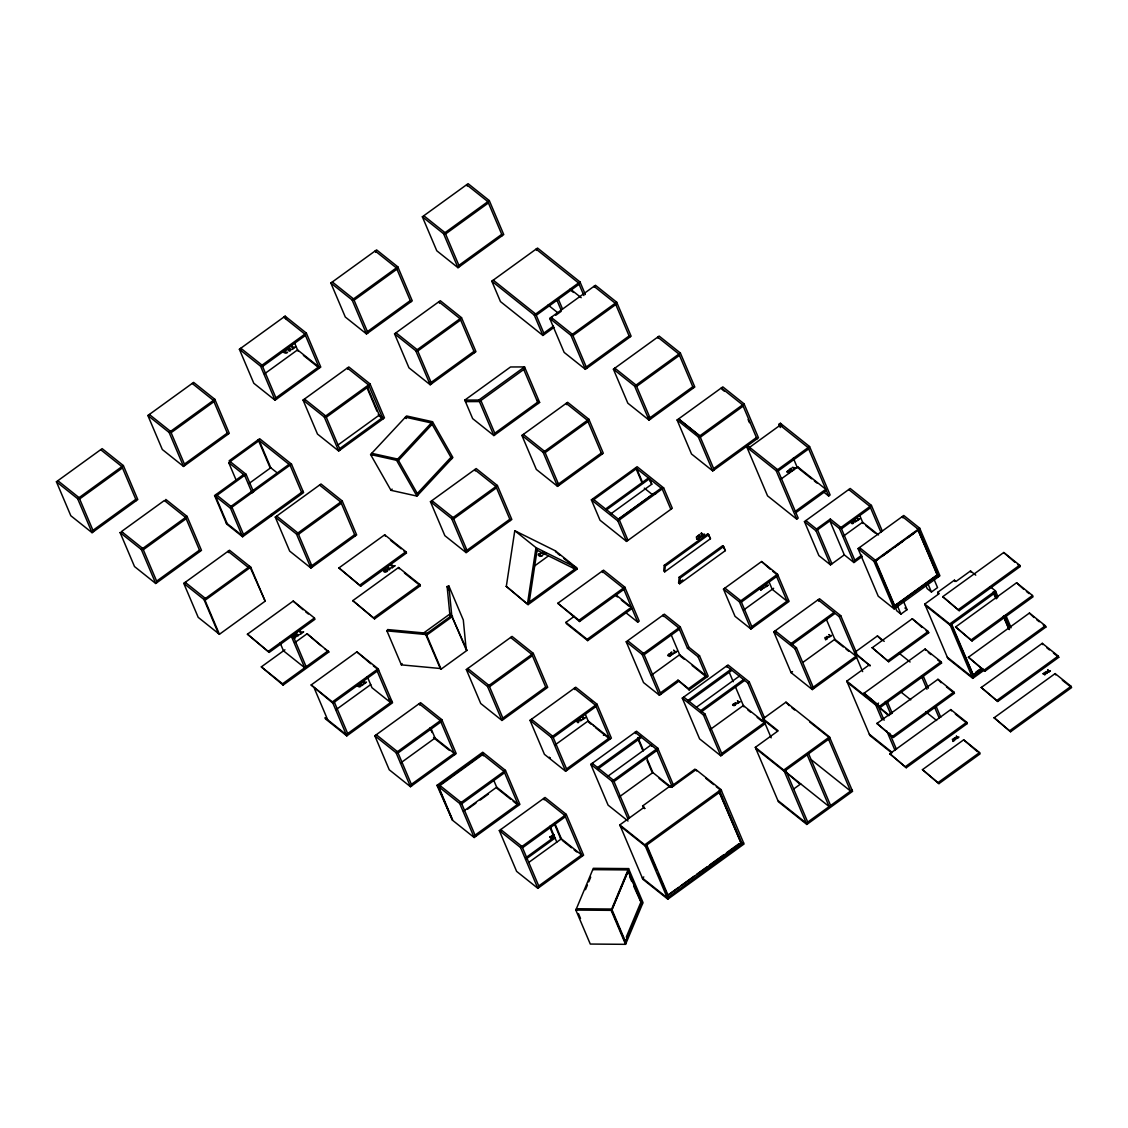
<?xml version="1.0" encoding="UTF-8"?>
<svg xmlns="http://www.w3.org/2000/svg" width="1128" height="1128" viewBox="0 0 1128 1128"><rect width="100%" height="100%" fill="white"/><g stroke="black" fill="none" stroke-linecap="round" stroke-linejoin="round"><path stroke-width="1.5" d="M553.834 834.833C555.145 838.88 550.055 834.833 552.48 835.51L553.636 834.678M664.265 565.297L663.715 571.036L664.716 571.84L710.457 538.719L708.736 534.644L707.721 533.84L664.265 565.297L665.28 566.101L664.716 571.84M678.619 582.936L679.183 577.198L722.639 545.726L723.64 546.53L725.375 550.619L679.634 583.74L678.619 582.936L682.778 579.919M679.634 583.74L680.184 578.001L723.64 546.53M538.437 554.736L538.437 555.188A1.607 1.043 -23 0 0 538.987 555.695C539.974 557.937 544.655 554.003 541.708 555.766C540.382 555.357 538.465 554.468 541.116 553.369A1.579 1.029 -23 0 0 540.326 553.312L538.888 554.031M506.317 586.391L514.777 530.71L555.413 550.859L576.634 567.793L577.183 569.076L528.101 604.622L506.317 586.391L528.101 604.622M529.215 602.126L537.097 550.238L535.997 547.644L514.777 530.71M543.95 552.311L543.936 553.552L545.064 553.284M165.393 501.297L165.83 499.436L187.051 516.37L201.489 550.365L155.734 583.486L134.514 566.552L120.09 532.557L122.543 532.317M594.273 286.526L595.457 285.271L616.692 302.205L631.116 336.2L585.376 369.321L564.141 352.387L549.717 318.392L551.423 317.546M855.362 561.49L840.924 527.495L830.321 519.035L829.87 520.882L844.308 554.877L853.91 562.534L862.271 556.485M543.174 552.001L542.906 553.792L543.823 554.384A1.466 0.945 -23 0 0 544.697 554.201L545.924 553.228M575.844 910.07L593.314 868.32L628.592 868.602L643.03 902.597L625.561 944.333L590.282 944.051L575.844 910.07L611.136 910.352L625.561 944.333M585.46 889.71L587.42 885.015M588.731 881.885L590.691 877.189M611.136 910.352L628.592 868.602M626.294 937.03L640.69 902.626M641.155 902.611L633.696 886.143M440.089 668.354L441.104 669.158L467.02 650.377L451.581 615.592L425.665 634.359L440.287 668.495L401.371 664.871L386.932 630.876L387.665 629.565L427.188 633.245M401.371 664.871L402.09 663.56M370.59 454.528L406.545 415.964L432.503 421.717L452.878 457.503L416.937 496.08L390.965 490.313L370.59 454.528L396.562 460.294L416.937 496.08M396.562 460.294L432.503 421.717M432.137 424.297L398.466 460.421L397.239 460.154M390.965 490.313L392.107 489.101M417.304 493.5L450.96 457.362M56.4 481.755L102.14 448.634L123.375 465.568L137.799 499.563L92.059 532.684L70.824 515.75L56.4 481.755L77.635 498.689L92.059 532.684M147.881 415.513L193.635 382.392L214.856 399.326L229.28 433.321L183.54 466.442L162.319 449.508L147.881 415.513L169.115 432.447L183.54 466.442M239.376 349.271L285.116 316.15L306.351 333.084L320.775 367.079L275.035 400.2L253.8 383.266L239.376 349.271L260.596 366.205L275.035 400.2M330.856 283.029L376.597 249.908L397.831 266.842L412.256 300.838L366.515 333.958L345.295 317.024L330.856 283.029L352.091 299.963L366.515 333.958M422.351 216.787L468.092 183.667L489.312 200.601L503.751 234.582L457.996 267.703L436.776 250.768L422.351 216.787L443.572 233.722L457.996 267.703M77.635 498.689L123.375 465.568M169.115 432.447L214.856 399.326M260.596 366.205L306.351 333.084M352.091 299.963L397.831 266.842M443.572 233.722L489.312 200.601M79.623 498.943L122.473 467.909M171.118 432.687L213.953 401.667M262.598 366.445L305.448 335.425M354.079 300.203L396.929 269.183M488.424 202.941L445.574 233.961L444.559 233.158M264.375 373.918L297.552 349.892L318.773 366.84L275.937 397.86M92.961 530.343L135.797 499.323M184.442 464.101L227.292 433.081M367.418 331.618L410.268 300.584M458.899 265.362L501.748 234.342M303.051 400.073L348.806 366.952L370.026 383.887L384.451 417.882L338.71 451.003L317.49 434.069L303.051 400.073L324.286 417.007L338.71 451.003M394.546 333.832L440.287 300.711L461.521 317.645L475.945 351.64L430.205 384.761L408.971 367.827L394.546 333.832L415.767 350.766L430.205 384.761M236.189 480.232L228.716 462.635L259.214 440.554L270.748 467.753L248.625 483.771M554.045 327.388L542.92 335.453L500.465 301.585L491.808 281.182L537.548 248.061L580.004 281.929L585.333 294.478M253.56 491.893L246.087 474.296L229.153 460.788L259.651 438.707L291.489 464.101L303.587 492.584L242.59 536.759L226.672 524.055L214.588 495.573L243.634 474.536M120.09 532.557L141.31 549.491L187.051 516.37M324.286 417.007L370.026 383.887M415.767 350.766L461.521 317.645M246.087 474.296L215.589 496.376L227.137 523.561M186.162 518.711L143.312 549.745L142.297 548.941M326.288 417.247L369.124 386.227M460.619 319.985L417.769 351.005L416.754 350.202M230.944 506.416L289.036 464.355M214.588 495.573L230.507 508.263L291.489 464.101M337.808 445.123L379.276 415.09L367.277 386.834M156.637 581.146L199.487 550.126M339.613 448.662L382.462 417.642L378.275 414.286M473.943 351.386L431.107 382.42L430.092 381.616M491.808 281.182L534.263 315.05L580.004 281.929M536.251 315.29L579.101 284.27M303.037 491.3L242.041 535.462L226.122 522.757M183.765 583.373L229.506 550.238L250.74 567.173L265.165 601.168L219.424 634.288L198.204 617.354L183.765 583.373L205 600.308L219.424 634.288M275.26 517.117L321.001 483.997L342.221 500.931L356.659 534.926L310.919 568.047L289.684 551.113L275.26 517.117L296.481 534.052L310.919 568.047M551.973 318.843L551.169 317.335L594.005 286.315L615.239 303.249L629.664 337.244M555.709 315.29L561.236 311.286M543.809 333.112L553.495 326.105M464.792 400.102L510.533 366.981L524.548 366.924L539.635 402.442L493.881 435.563L472.66 418.629L464.792 400.102L478.808 400.045L524.548 366.924M205 600.308L250.74 567.173M296.481 534.052L342.221 500.931M525.197 368.447L479.456 401.568L465.441 401.624M549.717 318.392L570.937 335.326L616.692 302.205M298.483 534.305L341.333 503.271M572.939 335.566L615.789 304.546M354.657 534.686L311.807 565.706L310.806 564.902M494.783 433.222L537.633 402.202M586.278 366.981L629.114 335.947M247.455 634.176L293.195 601.055L314.43 617.989L314.98 619.272L269.225 652.393L247.455 634.176L269.225 652.393M338.936 567.92L384.69 534.799L405.911 551.733L406.461 553.03L360.72 586.151L338.936 567.92L360.72 586.151M430.431 501.678L476.171 468.557L497.392 485.491L511.83 519.486L466.09 552.607L444.855 535.673L430.431 501.678L451.651 518.612L466.09 552.607M521.911 435.436L567.652 402.315L588.886 419.249L603.311 453.244L557.57 486.365L536.336 469.431L521.911 435.436L543.146 452.37L557.57 486.365M613.406 369.194L659.147 336.073L680.367 353.008L694.806 387.003L649.051 420.124L627.831 403.189L613.406 369.194L634.627 386.129L649.051 420.124M268.675 651.11L314.43 617.989M360.17 584.854L405.911 551.733M451.651 518.612L497.392 485.491M543.146 452.37L588.886 419.249M634.627 386.129L680.367 353.008M496.503 487.832L453.653 518.866L452.638 518.048M587.984 421.59L545.134 452.61L544.133 451.806M679.465 355.348L636.629 386.368L635.614 385.564M294.605 642.777L307.084 633.753L328.854 651.97L283.114 685.091L261.329 666.874L284.905 649.813M352.824 600.632L398.565 567.511L419.785 584.445L420.335 585.728L374.595 618.849L352.824 600.632L374.595 618.849M261.329 666.874L282.564 683.808L328.304 650.687M374.045 617.566L419.785 584.445M509.828 519.247L466.978 550.267L465.977 549.463M601.323 453.005L558.473 484.025L557.458 483.221M692.803 386.749L649.954 417.783L648.952 416.979M373.354 665.844L378.656 670.074L332.915 703.195L311.145 684.978L356.885 651.857L378.106 668.791L392.544 702.772L346.789 735.893L325.569 718.959L325.019 717.676L346.254 734.61L391.994 701.489L389.343 699.374M677.082 419.997L722.822 386.876L744.057 403.81L758.481 437.805L712.741 470.926L691.506 453.992L677.082 419.997L698.317 436.931L712.741 470.926M591.368 499.845L637.109 466.71L663.645 487.888L672.302 508.277L626.562 541.398L600.025 520.234L591.368 499.845L617.904 521.009L626.562 541.398M593.821 499.591L636.671 468.571L642.664 482.685M422.662 633.71L450.622 613.477M311.145 684.978L332.365 701.912L378.106 668.791M698.317 436.931L744.057 403.81M425.665 634.359L426.666 635.163L452.596 616.396M700.361 437.185L743.112 406.179M605.609 508.996L648.459 477.962L651.772 484.208L610.304 514.241M606.61 509.8L649.46 478.78L651.772 484.208M336.102 709.639L370.759 684.555M534.376 566.087L548.391 555.935M618.341 519.148L661.191 488.128M618.863 518.951L654.804 492.922L655.805 493.726M617.904 521.009L663.645 487.888M713.686 468.557L756.437 437.551M747.004 447.449L748.456 446.392L777.643 469.685L798.187 518.09L796.735 519.134L767.548 495.855L747.004 447.449L776.191 470.728L796.735 519.134M780.308 427.54L778.94 424.311L780.393 423.268L809.58 446.547L830.123 494.952L828.685 496.01L823.37 491.766M780.111 425.242L749.612 447.322L750.162 448.62M374.82 735.78L420.561 702.659L441.795 719.593L456.22 753.589L410.479 786.71L389.245 769.775L374.82 735.78L396.055 752.714L410.479 786.71M466.315 669.538L512.056 636.418L533.276 653.352L547.714 687.333L501.96 720.454L480.739 703.519L466.315 669.538L487.536 686.473L501.96 720.454M623.869 589.436L579.566 621.514L557.796 603.283L603.536 570.162L624.771 587.096L639.195 621.091L637.743 622.148L625.8 612.617M631.976 608.542L587.688 640.619L566.453 623.685L565.904 622.388L574.208 616.381M776.191 470.728L809.58 446.547M778.193 470.968L808.677 448.888M396.055 752.714L441.795 719.593M487.536 686.473L533.276 653.352M557.796 603.283L579.031 620.231L624.771 587.096M398.043 752.954L440.893 721.934M532.374 655.692L489.538 686.712L488.523 685.909M781.168 478.963L797.806 466.921L825.823 489.27L795.325 511.351M665.28 566.101L708.736 534.644M400.51 763.078L435.07 738.05L431.065 728.632M565.904 622.388L587.138 639.322L631.426 607.259L615.507 594.555M411.382 784.369L454.231 753.335L434.054 737.247M502.862 718.113L545.712 687.093M795.875 512.648L826.373 490.567M678.52 681.467L659.457 695.271L643.538 682.567L626.223 641.776L664.336 614.168L680.254 626.872L688.912 647.275L699.529 655.735L708.187 676.137L689.123 689.927L677.97 680.17L660.359 692.93M436.973 785.356L482.714 752.235L483.715 753.039L437.974 786.16L436.973 785.356L452.399 820.155L437.974 786.16M438.51 786.583L484.25 753.462L505.485 770.396L519.909 804.391L474.169 837.512L452.934 820.578L438.51 786.583L459.731 803.517L474.169 837.512M529.991 720.341L575.731 687.22L596.966 704.154L611.39 738.135L565.65 771.27L544.429 754.336L529.991 720.341L551.225 737.275L565.65 771.27M844.308 554.877L830.504 564.874L818.886 555.596L804.447 521.601L850.202 488.48L871.422 505.414L882.42 531.316M723.471 589.126L761.597 561.518L777.516 574.222L789.064 601.421L750.938 629.015L735.019 616.325L723.471 589.126L739.404 601.83L750.938 629.015M626.223 641.776L642.142 654.48L680.254 626.872M816.517 529.018L830.321 519.035M644.13 654.719L679.352 629.212M804.447 521.601L816.08 530.879L829.87 520.882L839.486 528.553L853.91 562.534M459.731 803.517L505.485 770.396M551.225 737.275L596.966 704.154M839.486 528.553L871.422 505.414M739.404 601.83L777.516 574.222M461.733 803.756L504.583 772.736M553.213 737.515L596.063 706.495M841.474 528.792L870.52 507.755M741.392 602.07L778.066 575.52L772.666 571.205M663.433 616.508L662.883 615.225L678.816 627.915L687.474 648.318L688.912 647.275M463.509 811.229L496.687 787.203L517.907 804.137L475.071 835.171M555.004 744.988L588.167 720.961L609.402 737.895L566.552 768.929M651.476 675.122L679.662 654.719L706.184 675.884L688.573 688.644L677.97 680.17M843.279 536.237L862.624 522.236L878.543 534.926M467.655 809.114L475.974 803.094M480.133 800.076L488.452 794.056M744.029 609.726L773.653 588.28M687.474 648.318L698.077 656.778L699.529 655.735M858.041 548.617L903.782 515.496L919.701 528.186L939.906 575.788L894.166 608.909L878.233 596.204L858.041 548.617L873.96 561.321L894.166 608.909M751.84 626.674L788.514 600.124M603.438 735.315L604.89 734.779L604.03 734.145M854.812 560.193L861.721 555.188M499.309 830.589L545.05 797.468L566.284 814.402L583.599 855.193L537.844 888.314L516.624 871.38L499.309 830.589L520.53 847.523L537.844 888.314M628.014 821.015L608.105 805.138L590.79 764.347L636.53 731.226L657.765 748.16L673.74 785.807M765.122 723.753L720.82 755.816L699.6 738.882L682.285 698.105L728.025 664.97L749.246 681.904L764.572 718M856.603 657.511L812.315 689.575L791.08 672.64L773.766 631.849L819.506 598.728L840.741 615.662L856.716 653.323M917.459 528.609L938.454 576.831L918.248 529.244L902.33 516.539L902.879 517.837M873.96 561.321L919.701 528.186M875.286 560.799L878.049 558.797M883.337 554.962L890.485 549.787M895.886 545.91L903.034 540.693M908.336 536.9L913.976 532.769M878.19 559.135L875.427 561.138L918.277 530.104M882.336 556.132L890.626 550.126M894.772 547.122L903.063 541.116M907.208 538.112L914.131 533.107M687.967 700.432L730.817 669.412L731.367 670.709L688.517 701.729M696.469 707.214L739.305 676.18M608.161 775.994L651.011 744.973L651.561 746.257M700.714 710.598L743.549 679.578L744.099 680.861L701.264 711.895M520.53 847.523L566.284 814.402M590.79 764.347L612.025 781.281L657.765 748.16M682.285 698.105L703.505 715.039L704.958 713.982L722.272 754.773M727.123 667.311L726.573 666.028L747.808 682.962L749.246 681.904M773.766 631.849L795 648.783L796.438 647.74L813.753 688.531M818.604 601.069L818.054 599.786L839.288 616.72L840.741 615.662M522.532 847.762L565.382 816.742M614.013 781.521L656.863 750.501M525.986 857.576L554.059 837.244L555.075 838.048L525.577 859.395M710.175 729.548L743.338 705.522L764.572 722.456L721.723 753.476M803.037 662.291L834.833 639.28L856.053 656.214L813.203 687.234M528.722 862.455L561.377 838.823L554.624 822.89M619.695 796.594L652.858 772.567L646.781 758.242M791.08 672.64L792.533 671.597M894.264 605.933L937.114 574.899M894.025 606.54L937.904 575.181L894.292 606.751M895.463 607.795L896.69 610.713L900.934 614.097L907.039 609.684L903.331 600.942M925.341 584.262L927.188 588.633L931.432 592.017L937.537 587.603L933.829 578.861M642.607 805.97L644.751 808.522L642.607 805.97L670.046 786.089L671.851 787.386M785.934 702.18L763.064 718.747L778.179 730.803L755.309 747.37L778.405 801.754L806.844 824.441L852.585 791.32L829.489 736.936L785.934 702.18L789.205 705.649M884.225 641.367L877.429 635.938L854.545 652.506L870.224 665.858L855.095 653.789M938.2 593.624L937.65 592.327L954.429 580.187L956.008 581.456L970.503 570.965L975.748 575.153M670.85 786.583L694.933 769.141L695.948 769.945M671.639 787.358L696.046 769.691L720.989 789.6L744.071 843.984L667.832 899.185L642.889 879.29L619.808 824.906L644.201 807.239M983.87 670.342L972.787 678.365L947.844 658.47L924.763 604.086L939.243 593.596L937.65 592.327M538.747 885.973L581.597 854.939L560.362 838.005M872.226 647.74L912.256 618.764L928.175 631.454L928.725 632.752L888.695 661.727L872.226 647.74L888.695 661.727M942.74 596.684L1003.737 552.509L1019.656 565.213L1020.205 566.51L959.209 610.671L942.74 596.684L959.209 610.671M891.557 752.799L869.885 735.512L846.804 681.129L869.674 664.561M888.145 660.444L928.175 631.454M958.659 609.374L1019.656 565.213M619.808 824.906L644.751 844.801L720.989 789.6M924.763 604.086L949.705 623.981L995.446 590.861L998.054 597.008M995.996 592.158L950.255 625.279L925.312 605.384M864.104 693.198L925.101 649.023L941.02 661.727L941.57 663.024L880.573 707.185L864.104 693.198L880.573 707.185M955.599 626.942L1016.582 582.781L1032.501 595.485L1033.051 596.782L972.068 640.944L955.599 626.942L972.068 640.944M755.309 747.37L783.749 770.057L829.489 736.936M878.557 703.096L875.793 705.099L847.354 682.412M643.792 876.95L642.34 877.993L667.282 897.888L743.521 842.686M880.023 705.888L941.02 661.727M971.518 639.646L1032.501 595.485M876.95 723.457L937.946 679.296L953.865 692L954.415 693.297L893.418 737.458L876.95 723.457L893.418 737.458M968.444 657.215L1029.427 613.054L1045.36 625.758L1045.896 627.041L984.913 671.216L968.444 657.215L984.913 671.216M793.999 788.768L800.725 783.904M668.65 894.645L678.534 887.496M681.354 885.452L694.044 876.259M696.864 874.214L706.734 867.065M709.554 865.021L723.668 854.812M726.488 852.768L739.178 843.575M975.79 672.246L981.501 668.114M667.24 895.66L741.011 842.898L719.029 791.095M973.365 674.643L981.924 668.453M973.619 675.263L979.33 671.132M983.334 669.045L972.237 677.082L947.294 657.187M892.882 736.161L953.865 692M984.363 669.919L1045.36 625.758M889.809 753.73L950.791 709.568L966.71 722.272L967.26 723.556L906.277 767.717L889.809 753.73L906.277 767.717M981.289 687.488L1042.286 643.327L1058.205 656.031L1058.755 657.314L997.758 701.475L981.289 687.488L997.758 701.475M852.035 790.023L806.294 823.144L777.855 800.457M905.728 766.434L966.71 722.272M997.208 700.192L1058.205 656.031M922.478 769.649L963.65 739.841L979.569 752.545L980.119 753.828L938.947 783.636L922.478 769.649L938.947 783.636M994.135 717.76L1055.131 673.599L1071.05 686.289L1071.6 687.586L1010.603 731.748L994.135 717.76L1010.603 731.748M938.397 782.353L979.569 752.545M1010.068 730.45L1071.05 686.289M292.772 635.924L295.028 637.334L292.631 636.488M292.617 635.36L292.942 635.219A1.579 1.029 -23 0 1 293.985 635.135L295.931 636.714L295 638.152A1.41 0.916 -23 0 1 294.041 638.406L293.647 638.363M450.058 616.692L447.125 586.504L448.888 586.024L463.312 620.019L466.202 649.728L451.581 615.592M763.12 585.658C763.388 586.25 762.147 586.828 763.388 587.857C766.814 585.728 763.67 589.38 762.091 587.603A1.41 0.916 -23 0 1 761.738 587.336L761.654 587.194M592.75 869.646L628.042 869.928L642.466 903.923M625.575 941.725L641.917 902.626L625.264 942.261L612.137 911.311M386.932 630.876L425.848 634.514M537.097 550.238L574.97 568.991L572.305 566.876M593.272 725.36L594.273 726.319M1014.904 562.28L1003.737 552.509M1017.555 564.395L1020.205 566.51M1023.773 589.366L1016.582 582.781M1026.424 591.481L1029.074 593.596M1033.967 617.524L1029.427 613.054M1036.618 619.639L1039.269 621.754M1043.245 624.926L1045.896 627.041M990.187 586.673L995.446 590.861M778.94 424.311L808.127 447.604L828.685 496.01M721.342 387.947L742.605 404.853L757.001 438.877M848.75 489.538L869.97 506.472L880.968 532.36M1046.812 647.796L1049.463 649.911M1053.439 653.084L1058.755 657.314M721.892 389.245L724.543 391.36M937.368 575.111L894.532 606.145M799.357 469.022L797.806 466.921M799.681 469.276L811.695 478.85M814.36 480.979L817.024 483.108M796.354 468.007L792.392 467.359L794.309 468.895L793.717 469.911M1062.308 680.184L1070.275 686.529M570.232 288.965L581.188 297.707M856.674 517.822L858.704 519.43C862.835 516.864 854.657 522.786 858.239 519.768L856.222 518.147M570.782 290.263L573.517 292.448M865.825 525.634L875.116 533.05M851.302 521.714L852.881 522.983C855.01 521.855 851.809 525.845 850.879 522.024M548.137 305.053L557.697 312.682M699.797 435.859L678.577 418.925L699.755 435.887L714.193 469.868M423.79 215.73L445.024 232.664L459.449 266.659M551.169 317.335L572.389 334.283L586.814 368.264M614.845 368.151L636.079 385.085L650.504 419.066M805.9 520.558L817.518 529.822L831.956 563.817M904.91 607.992L907.039 609.684M493.246 280.139L535.701 314.007L544.359 334.396M922.084 627.464L912.256 618.764M926.06 630.637L928.725 632.752M894.433 607.499L895.604 607.851L875.413 560.264L859.48 547.559L860.029 548.857M928.302 652.435L930.952 654.55M937.594 659.852L941.57 663.024M941.147 682.708L937.946 679.296M946.462 686.938L954.415 693.297M899.199 653.309L910.099 661.995M882.054 640.492L877.429 635.938M955.317 714.038L967.26 723.556M770.1 569.161L761.597 561.518M536.97 400.327L539.635 402.442M710.457 538.719L707.721 533.84M725.375 550.619L722.639 545.726M977.454 751.713L963.65 739.841M901.23 692.254L910.761 699.853M925.735 711.796L936.621 720.496M644.328 488.156L652.28 494.515M843.335 646.922L835.369 640.577L826.048 618.609M845.986 649.037L848.637 651.152M846.804 681.129L875.243 703.816L881.969 719.678M889.456 715.462L877.09 705.592L888.638 715.66M724.923 588.083L740.842 600.773L752.39 627.972M796.438 647.74L775.218 630.806L775.768 632.103M332.309 281.972L353.529 298.906L367.968 332.901M395.999 332.788L417.219 349.722L431.643 383.703M523.364 434.393L544.584 451.327L559.023 485.322M592.82 498.787L619.357 519.952L628.014 540.354L626.999 539.551M679.183 577.198L680.184 578.001M869.335 734.215L892.361 752.587M791.926 707.82L794.648 709.991M809.622 721.934L830.039 738.22L784.298 771.34L755.859 748.654M283.664 317.194L304.898 334.128L319.323 368.123L303.404 355.419M614.732 594.78L617.383 596.909M621.359 600.082L629.325 606.427M557.288 553.199L559.939 555.314M563.915 558.501L577.183 569.076M763.614 720.031L777.361 731M811.102 759.581L850.582 791.08L828.601 739.277M291.391 345.549L293.83 347.494L295.578 346.987L292.237 349.412L292.984 348.101L290.545 346.155M379.022 415.753L383.012 418.925L368.574 384.93L347.353 367.996L347.903 369.293M684.188 659.189L680.198 656.017L670.878 634.049M692.141 665.534L706.734 677.181L698.077 656.778M747.864 709.991L750.529 712.106M757.156 717.394L762.457 721.638M627.661 640.732L643.594 653.422L660.909 694.213M799.893 784.101L785.596 771.834L829.165 806.59L807.169 754.787M683.723 697.048L704.958 713.982M705.775 778.32L713.657 784.609M716.28 786.695L721.539 790.883L645.301 846.085L620.358 826.19M390.542 540.326L401.159 548.8M403.81 550.915L406.461 553.03M591.41 700.601L592.144 701.193M192.183 383.435L213.403 400.384L227.842 434.365M319.548 485.054L340.783 501.988L355.207 535.969M510.603 637.461L531.838 654.395L546.262 688.39M258.199 439.751L290.051 465.159L301.585 492.344M404.416 573.024L420.335 585.728M277.714 473.295L269.747 466.95L258.876 441.358M670.427 786.583L651.857 771.764L647.077 760.512M741.011 842.898L719.283 792.364M582.217 716.562L584.234 718.169C588.379 715.589 580.201 721.511 583.782 718.494L581.766 716.886M603.917 733.849L604.664 734.441M390.965 564.197L393.404 566.143L395.152 565.636L391.797 568.061L392.544 566.764L390.105 564.818M591.368 724.373L588.717 722.258L585.277 714.165M595.344 727.546L609.952 739.192L595.514 705.197L574.293 688.263L574.843 689.56M659.034 778.348L669.651 786.822M387.228 566.905L389.343 568.597L390.485 567.906A2.975 1.932 -23 0 0 389.964 569.02L389.371 569.837L386.425 567.483M576.521 720.679L577.057 721.116C579.609 717.493 579.214 725.558 576.901 721.61L576.112 720.975M466.005 649.573L467.02 650.377M228.716 462.635L244.635 475.339L252.108 492.936M149.333 414.469L170.568 431.404L184.992 465.399M276.698 516.074L297.933 533.008L312.357 567.003M549.237 757.283L549.985 757.875M550.126 758.213L549.265 757.494M216.026 494.515L231.945 507.219L243.493 534.418M303.037 609.754L293.195 601.055M305.688 611.869L308.339 613.984M370.703 663.729L356.885 651.857M100.688 449.691L121.923 466.625L136.347 500.606M248.287 567.426L228.067 551.296L228.617 552.579M265.165 601.168L249.739 566.369L203.985 599.504L218.423 633.485M320.888 645.625L307.084 633.753M324.878 648.797L328.854 651.97M363.427 681.058L365.345 682.581C369.335 680.325 361.524 685.979 364.682 683.06L362.765 681.538M299.47 630.439L301.909 632.385L303.658 631.877L300.316 634.303L301.063 633.005L298.624 631.06M433.547 737.698L449.466 750.402M510.505 799.089L497.236 788.5L493.796 780.407M513.155 801.204L518.457 805.434L504.033 771.439L482.798 754.505L483.348 755.802M562.237 840.36L571.529 847.777M574.18 849.892L576.831 852.007M359.338 684.019C361.228 681.932 360.579 687.84 363.301 684.428C362.694 684.005 360.946 686.007 361.566 682.398M294.267 634.218L294.789 634.627C297.961 631.412 294.704 635.995 297.059 636.136A1.48 0.973 -23 0 0 297.947 635.952C301.698 632.202 295.198 638.067 297.101 632.159M57.852 480.711L79.073 497.645L93.511 531.64M205.437 598.446L185.218 582.316L185.767 583.613M376.273 734.723L397.493 751.657L411.931 785.652M451.736 458.729L431.361 422.944L405.403 417.191L406.179 418.544M418.065 494.854L397.69 459.068L371.732 453.315L372.508 454.669M1042.286 643.327L1042.836 644.61M1055.131 673.599L1055.681 674.882M1005.612 614.816L1011.111 627.774M994.854 593.483L996.912 598.333M1004.822 616.96L1009.292 627.478M996.602 598.066L993.486 592.355L996.235 598.827M1004.16 615.874L1009.659 628.818M1003.793 616.635L1009.292 629.593M993.063 592.017L995.122 596.881M1003.37 616.297L1008.869 629.255M970.503 570.965L971.053 572.263M954.429 580.187L954.965 581.47M918.784 530.132L937.904 575.181M918.136 530.188L937.664 576.196M951.694 624.221L973.69 676.024L951.327 624.997M949.705 623.981L972.787 678.365M927.724 583.275L931.432 592.017M925.101 649.023L925.651 650.32M950.791 709.568L951.341 710.866M859.747 515.425L863.174 523.519M897.225 605.355L900.934 614.097M875.962 562.801L894.673 606.483M875.568 562.646L879.882 572.812M880.249 573.673L888.949 594.146M889.315 595.02L892.29 602.028M884 582.908L885.339 586.066M887.341 590.79L888.681 593.934M890.683 598.672L892.022 601.816M923.592 676.842L928.4 688.165M935.958 705.973L940.766 717.309M921.463 676.264L926.948 689.222M934.506 707.03L939.328 718.353M780.393 423.268L781.76 426.497M793.322 458.194L797.44 467.88M816.08 530.879L830.504 564.874M887.468 702.039L892.276 713.375M885.339 701.475L890.838 714.419M877.231 704.055L884.112 720.242M889.611 733.186L896.478 749.387M839.288 616.72L862.652 671.597M886.777 731L895.026 750.43M748.104 419.517L749.443 422.647M776.614 576.563L787.062 601.182L772.201 589.324L768.943 581.625M693.353 388.046L678.915 354.051L657.694 337.117L658.244 338.414M795 648.783L812.315 689.575M808.621 753.73L830.617 805.547M594.005 286.315L594.414 287.273M614.845 368.151L615.394 369.434M785.751 770.297L807.733 822.1M583.881 295.536L578.551 282.973L536.096 249.105L536.646 250.402M747.808 682.962L771.171 737.839M783.749 770.057L806.844 824.441M670.85 509.334L662.192 488.932L635.67 467.767L641.663 481.882M729.238 672.302L733.228 681.707M735.23 686.416L743.888 706.819M558.402 299.258L562.519 308.973M556.95 300.302L561.081 310.017M570.937 335.326L585.376 369.321M601.859 454.288L587.434 420.293L566.214 403.359L566.749 404.656M502.298 235.639L487.874 201.644L466.639 184.71L467.189 186.007M534.263 315.05L542.92 335.453M703.505 715.039L720.82 755.816M688.573 688.644L689.123 689.927M720.087 791.941L742.069 843.744M637.743 622.148L623.319 588.153L602.084 571.219L602.634 572.502M696.046 769.691L696.596 770.988M523.744 369.49L538.183 403.486M642.142 654.48L659.457 695.271M672.302 786.85L656.313 749.203L635.092 732.269L635.642 733.567M670.046 786.089L670.596 787.386M474.493 352.683L460.069 318.688L438.834 301.754L439.384 303.051M637.997 737.543L643.397 750.289M637.658 738.332L643.073 751.093M555.413 550.859L555.949 552.142M579.031 620.231L579.566 621.514M587.138 639.322L587.688 640.619M480.909 400.525L495.333 434.506M478.808 400.045L493.881 435.563M510.378 520.53L495.953 486.549L474.719 469.615L475.269 470.898M646.739 845.041L668.735 896.845M647.049 847.438L656.679 870.097M658.047 873.34L667.677 895.999M644.751 844.801L667.832 899.185M410.818 301.881L396.379 267.886L375.159 250.952L375.709 252.249M629.452 817.885L613.463 780.223L592.242 763.289L592.792 764.587M612.025 781.281L628 818.928M627.831 870.675L641.62 903.175M629.748 876.851L631.722 881.504M567.102 770.212L552.664 736.217L531.443 719.283L531.993 720.581M467.528 551.564L453.103 517.569L431.869 500.635L432.419 501.932M626.111 943.022L611.686 909.027L576.408 908.745L576.944 910.028M582.147 856.237L564.832 815.445L543.597 798.511L544.147 799.808M554.257 823.609L560.912 839.303M366.938 387.595L376.935 411.156M550.041 826.204L556.795 842.122M549.717 826.993L554.44 838.146M447.125 586.504L448.507 589.747M503.412 719.41L488.988 685.415L467.753 668.481L468.303 669.778M578.467 913.595L580.525 918.46M539.297 887.257L521.982 846.465L500.761 829.531L501.297 830.828M384.69 534.799L385.226 536.096M398.565 567.511L399.115 568.794M426.666 635.163L441.104 669.158M285.116 316.15L286.484 319.393M340.162 449.959L325.738 415.964L304.504 399.03L305.053 400.313M294.662 343.095L298.102 351.189M454.781 754.632L440.343 720.637L419.123 703.703L419.672 705M430.064 727.828L432.066 732.537M475.607 836.454L461.183 802.473L439.962 785.539L440.498 786.822M276.473 399.143L262.048 365.162L240.828 348.228L241.364 349.511M377.203 671.132L390.542 702.532L371.972 687.713L367.305 676.729M271.087 514.424L271.637 515.722M334.367 702.152L347.692 733.553M332.365 701.912L346.789 735.893M292.829 635.318L306.153 666.718M314.345 688.376L327.67 719.791M291.376 636.361L304.715 667.762L283.481 650.828L280.153 642.988M230.507 508.263L242.59 536.759M282.564 683.808L283.114 685.091M200.037 551.423L185.612 517.428L164.378 500.494L121.528 531.514L142.762 548.448L157.187 582.443M141.31 549.491L155.734 583.486M448.888 586.024L451.778 615.733M538.423 554.764A1.607 1.043 -23 0 1 538.86 554.088M737.12 703.393C733.059 700.925 735.47 705.874 737.12 703.393M828.601 637.151C824.554 634.683 826.951 639.632 828.601 637.151M735.019 704.929L733.99 705.324L735.019 704.929M955.67 737.712C956.967 741.745 951.891 737.712 954.302 738.375L955.67 737.712M1047.151 671.47C1048.448 675.503 1043.372 671.47 1045.797 672.133L1047.151 671.47M578.34 720.566L578.326 722.117L577.31 721.314L578.34 720.566M285.92 352.373C289.727 351.442 286.047 354.262 284.044 352.585A1.636 1.072 -23 0 1 283.495 352.063L283.495 351.598A1.636 1.072 -23 0 1 283.932 350.935L285.412 350.145A1.607 1.043 -23 0 1 286.23 350.202C283.706 351.245 285.342 351.809 285.92 352.373M699.05 535.504L699.191 537.562L701.362 536.533L701.193 535.842L699.656 536.97L699.614 534.461L697.344 536.11L699.05 535.504M790.643 469.248L790.798 471.264L792.928 470.263L791.25 470.686L791.193 468.233L788.965 469.84L790.643 469.248M582.189 719.509L580.723 720.82L579.115 720.087A1.41 0.916 -23 0 1 578.763 719.833C580.525 717.267 580.793 718.099 579.538 719.734C580.976 719.509 580.849 720.595 582.189 719.509M671.118 655.114L669.651 656.425L668.058 655.692A1.41 0.916 -23 0 1 667.706 655.438C669.553 652.872 669.595 653.704 668.467 655.34C669.961 655.1 669.75 656.2 671.118 655.114M673.67 653.267L672.203 654.578L670.61 653.845A1.41 0.916 -23 0 1 670.258 653.577C671.794 651.124 672.584 651.744 670.906 653.45C672.57 653.295 672.274 654.339 673.67 653.267M856.645 520.784L855.179 522.081L853.586 521.347A1.41 0.916 -23 0 1 853.233 521.094C854.77 518.626 855.546 519.247 853.868 520.953C855.546 520.784 855.264 521.841 856.645 520.784M762.556 588.901L760.723 590.24L760.681 587.73L758.665 588.788L760.864 587.194L760.653 589.732L762.556 588.901M825.781 639.04L827.275 638.631L825.569 639.872L825.09 637.447L825.781 639.04M953.16 740.645L954.655 740.236L952.934 741.477L952.455 739.051L953.16 740.645M287.767 348.904L290.234 350.061L287.767 348.904M786.794 471.673C790.249 475.339 791.743 468.19 786.794 471.673M387.581 570.486L387.567 570.726A1.607 1.043 -23 0 1 387.13 571.431C381.969 574.758 383.351 566.228 385.156 569.527C382.279 571.487 386.848 568.385 387.581 570.486M1044.979 673.501L1042.977 673.924L1044.979 673.035L1045.712 674.022L1044.613 674.953L1044.979 673.501M696.737 539.226L699.219 538.267L697.33 539.001L696.455 536.745L696.737 539.226M550.097 836.92L552.043 837.568L550.14 836.821M732.622 704.591C735.005 708.201 736.246 701.785 732.622 704.591M535.997 547.644L527.551 603.325L576.634 567.793L535.997 547.644M549.745 836.92C551.818 840.995 553.312 834.241 549.745 836.92M357.223 685.754C359.733 687.234 358.76 687.107 360.777 686.444L359.902 685.246C356.124 687.925 360.974 682.51 357.223 685.754M286.907 348.975L289.233 351.132A1.41 0.916 -23 0 0 290.192 350.878L291.123 349.44L289.191 347.861A1.579 1.029 -23 0 0 288.148 347.946L286.907 348.975M386.692 570.881L385.057 570.81L386.692 570.881M787.541 471.405L788.768 471.617L787.541 471.405M1043.428 673.458L1044.711 673.599L1043.428 673.458M628.056 871.211L611.714 910.31L628.056 871.211M734.314 704.38L733.003 704.69L734.314 704.38M701.503 533.093L700.826 533.586L702.772 535.137C699.557 538.112 707.51 532.346 703.449 534.644L701.503 533.093M673.698 650.306L675.277 652.252C671.682 655.269 679.86 649.347 675.728 651.928L673.698 650.306M765.193 584.064L766.758 586.01C763.162 589.027 771.355 583.106 767.209 585.686L765.193 584.064M640.394 736.499L597.544 767.534L598.094 768.817L640.944 737.797L640.394 736.499M833.987 612.476L791.137 643.51L791.687 644.793L834.537 613.773L833.987 612.476M737.515 700.855L738.784 702.406C735.964 704.788 742.407 700.121 739.136 702.152L737.515 700.855M828.995 634.613L830.279 636.164C827.444 638.547 833.888 633.88 830.631 635.91L828.995 634.613M553.524 835.072L552.692 835.665L553.524 836.327L553.524 835.072M956.361 736.217L957.644 737.768C954.81 740.151 961.253 735.484 957.996 737.515L956.361 736.217M1047.856 669.976L1049.125 671.527C1046.305 673.909 1052.748 669.242 1049.477 671.273L1047.856 669.976M955.345 737.938L954.514 738.544L955.345 739.207L955.345 737.938M1046.826 671.696L1046.008 672.302L1046.84 672.965L1046.826 671.696"/></g></svg>
